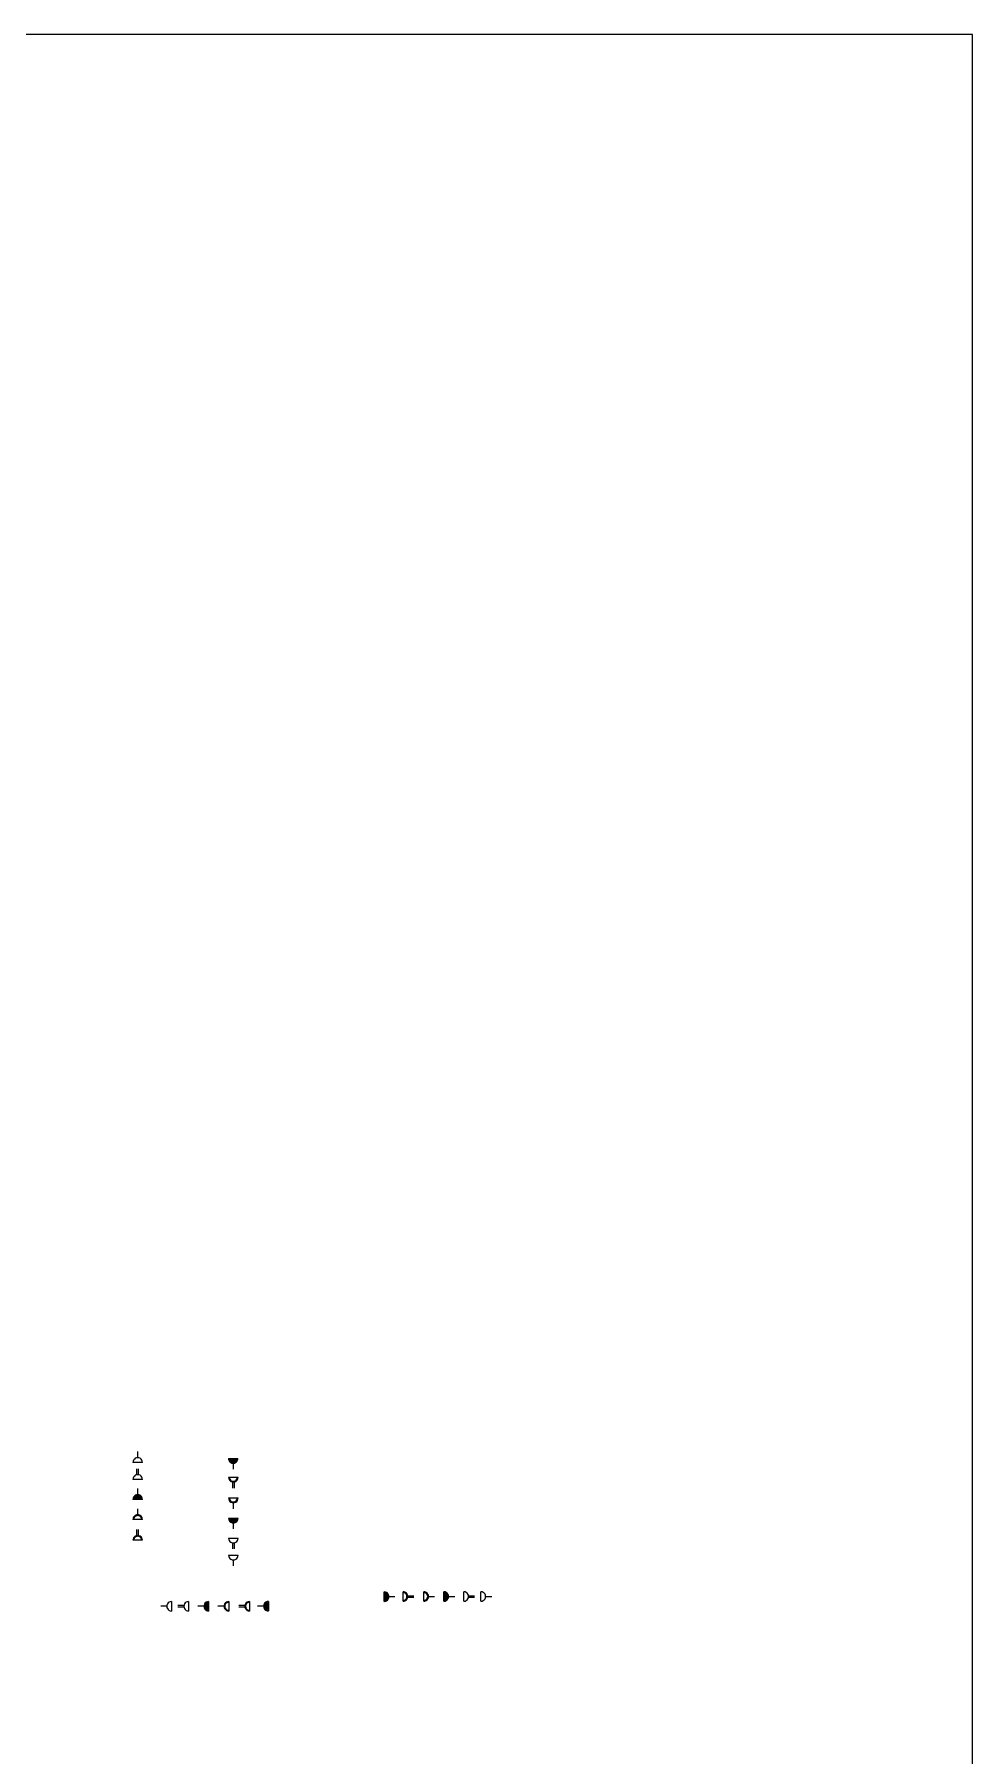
# Model space of a CAD drawing. Extents: x 0 to 130, y 0 to 88.
# Drawn here: x 101.4 to 130, y 35.2 to 87.8 of the extents above; entities that cross this region are included whole.
import ezdxf

# ---------------------------------------------------------------- set-up
doc = ezdxf.new("R2010")
doc.units = 0
doc.header["$MEASUREMENT"] = 0
for name, color, linetype in [('PIE', 1, 'CONTINUOUS'), ('sockets', 2, 'CONTINUOUS'), ('wiring design', 2, 'CONTINUOUS')]:
    doc.layers.add(name, color=color, linetype=linetype)

msp = doc.modelspace()

# ---------------------------------------------------------------- hatches: boundary and pattern name
at = {"layer": 'sockets'}
h = msp.add_hatch(color=256, dxfattribs=at)
h.set_gradient(color1=(255, 255, 0), color2=(255, 255, 71), one_color=1, tint=0.64, name='INVCYLINDER')
h.paths.add_polyline_path([(107.569, 44.311), (107.557, 44.311, -1.000242), (107.291, 44.311), (107.279, 44.311, 0.000056), (107.279, 44.311, 1.000111)])
h.paths.add_polyline_path([(107.574, 43.735), (107.55, 43.735, -1.000266), (107.308, 43.735), (107.284, 43.735, 1.000222)])
h.paths.add_polyline_path([(107.574, 43.102), (107.55, 43.102, -1.000266), (107.308, 43.102), (107.284, 43.102, 1.000222)])
h = msp.add_hatch(color=256, dxfattribs=at)
h.set_gradient(color1=(0, 255, 0), color2=(0, 219, 0), one_color=1, tint=0.43, name='INVCYLINDER')
h.paths.add_polyline_path([(107.328, 44.311, 1.000336), (107.52, 44.311)])
h = msp.add_hatch(color=256, dxfattribs=at)
h.set_gradient(color1=(0, 255, 0), color2=(46, 255, 46), one_color=1, tint=0.59, name='INVCYLINDER')
h.paths.add_polyline_path([(104.655, 43.058, 1.000222), (104.365, 43.058)])
h = msp.add_hatch(color=256, dxfattribs=at)
h.set_gradient(color1=(0, 255, 0), color2=(46, 255, 46), one_color=1, tint=0.59, name='INVCYLINDER')
h.paths.add_polyline_path([(107.284, 42.488, 1.000222), (107.574, 42.488)])
h = msp.add_hatch(color=256, dxfattribs=at)
h.set_gradient(color1=(255, 255, 0), color2=(255, 255, 71), one_color=1, tint=0.64, name='INVCYLINDER')
h.paths.add_polyline_path([(112.034, 40.233), (112.034, 40.221, -1.000242), (112.034, 39.955), (112.034, 39.943, 0.000056), (112.034, 39.943, 1.000111)])
h.paths.add_polyline_path([(112.611, 40.238), (112.611, 40.214, -1.000266), (112.611, 39.972), (112.611, 39.948, 1.000222)])
h.paths.add_polyline_path([(113.244, 40.238), (113.244, 40.214, -1.000266), (113.244, 39.972), (113.244, 39.948, 1.000222)])
h = msp.add_hatch(color=256, dxfattribs=at)
h.set_gradient(color1=(0, 255, 0), color2=(0, 219, 0), one_color=1, tint=0.43, name='INVCYLINDER')
h.paths.add_polyline_path([(112.034, 39.992, 1.000336), (112.034, 40.184)])
h = msp.add_hatch(color=256, dxfattribs=at)
h.set_gradient(color1=(0, 255, 0), color2=(46, 255, 46), one_color=1, tint=0.59, name='INVCYLINDER')
h.paths.add_polyline_path([(113.858, 39.948, 1.000222), (113.858, 40.238)])
h = msp.add_hatch(color=256, dxfattribs=at)
h.set_gradient(color1=(0, 255, 0), color2=(46, 255, 46), one_color=1, tint=0.59, name='INVCYLINDER')
h.paths.add_polyline_path([(106.676, 39.938, 1.000222), (106.676, 39.649)])
h = msp.add_hatch(color=256, dxfattribs=at)
h.set_gradient(color1=(255, 255, 0), color2=(255, 255, 71), one_color=1, tint=0.64, name='INVCYLINDER')
h.paths.add_polyline_path([(108.499, 39.653), (108.499, 39.665, -1.000242), (108.499, 39.931), (108.499, 39.943, 0.000056), (108.499, 39.943, 1.000111)])
h.paths.add_polyline_path([(107.922, 39.649), (107.922, 39.673, -1.000266), (107.922, 39.914), (107.922, 39.938, 1.000222)])
h.paths.add_polyline_path([(107.29, 39.649), (107.29, 39.673, -1.000266), (107.29, 39.914), (107.29, 39.938, 1.000222)])
h = msp.add_hatch(color=256, dxfattribs=at)
h.set_gradient(color1=(0, 255, 0), color2=(0, 219, 0), one_color=1, tint=0.43, name='INVCYLINDER')
h.paths.add_polyline_path([(108.499, 39.894, 1.000336), (108.499, 39.702)])
at = {"layer": 'wiring design'}
h = msp.add_hatch(color=2, dxfattribs=at)
h.dxf.hatch_style = 1
h.paths.add_polyline_path([(104.631, 42.444), (104.655, 42.444, 1.000222), (104.365, 42.444), (104.389, 42.444, -1.000266)])
h = msp.add_hatch(color=2, dxfattribs=at)
h.dxf.hatch_style = 1
h.paths.add_polyline_path([(104.631, 41.811), (104.655, 41.811, 1.000222), (104.365, 41.811), (104.389, 41.811, -1.000222)])

# ---------------------------------------------------------------- linework, layer by layer
at = {"layer": 'PIE', "color": 5}
for p, q in [((130, 87.811), (0, 87.811)), ((130, 0), (130, 87.811))]:
    msp.add_line(p, q, dxfattribs=at)
at = {"layer": 'sockets', "color": 3}
for p, q in [((104.655, 44.189), (104.365, 44.189)), ((104.51, 44.334), (104.51, 44.519)), ((107.279, 44.311), (107.569, 44.311)), ((107.424, 44.166), (107.424, 43.981)), ((104.655, 43.669), (104.365, 43.669)), ((104.486, 43.812), (104.486, 43.997)), ((104.534, 43.812), (104.534, 43.997)), ((107.284, 43.735), (107.574, 43.735)), ((104.51, 43.203), (104.51, 43.388)), ((107.405, 43.592), (107.405, 43.407)), ((107.453, 43.592), (107.453, 43.407)), ((104.655, 43.058), (104.365, 43.058)), ((104.51, 42.589), (104.51, 42.774)), ((107.284, 43.102), (107.574, 43.102)), ((107.429, 42.957), (107.429, 42.772)), ((104.655, 42.444), (104.365, 42.444)), ((104.486, 41.954), (104.486, 42.139)), ((104.534, 41.954), (104.534, 42.139)), ((107.284, 42.488), (107.574, 42.488)), ((107.429, 42.343), (107.429, 42.158)), ((104.655, 41.811), (104.365, 41.811)), ((107.284, 41.877), (107.574, 41.877)), ((107.405, 41.734), (107.405, 41.549)), ((107.453, 41.734), (107.453, 41.549)), ((107.284, 41.357), (107.574, 41.357)), ((107.429, 41.212), (107.429, 41.027)), ((112.034, 39.943), (112.034, 40.233)), ((112.179, 40.088), (112.364, 40.088)), ((112.611, 39.948), (112.611, 40.238)), ((112.754, 40.117), (112.939, 40.117)), ((112.754, 40.069), (112.939, 40.069)), ((113.244, 39.948), (113.244, 40.238)), ((113.389, 40.093), (113.574, 40.093)), ((113.858, 39.948), (113.858, 40.238)), ((114.002, 40.093), (114.188, 40.093)), ((114.468, 39.948), (114.468, 40.238)), ((114.611, 40.117), (114.796, 40.117)), ((114.611, 40.069), (114.796, 40.069)), ((114.989, 39.948), (114.989, 40.238)), ((115.134, 40.093), (115.319, 40.093)), ((105.399, 39.794), (105.214, 39.794)), ((105.544, 39.938), (105.544, 39.649)), ((105.922, 39.818), (105.737, 39.818)), ((105.922, 39.77), (105.737, 39.77)), ((106.065, 39.938), (106.065, 39.649)), ((106.531, 39.794), (106.346, 39.794)), ((106.676, 39.938), (106.676, 39.649)), ((107.145, 39.794), (106.96, 39.794)), ((107.29, 39.938), (107.29, 39.649)), ((107.779, 39.818), (107.594, 39.818)), ((107.779, 39.77), (107.594, 39.77)), ((107.922, 39.938), (107.922, 39.649)), ((108.354, 39.798), (108.169, 39.798)), ((108.499, 39.943), (108.499, 39.653))]:
    msp.add_line(p, q, dxfattribs=at)
for centre, radius, start, end in [((104.51, 44.189), 0.145, 359.9873, 180.0127), ((107.424, 44.311), 0.145, 179.9873, 0.0127), ((107.424, 44.311), 0.133, 179.9873, 0.0127), ((107.424, 44.311), 0.0959, 179.9873, 0.0127), ((104.51, 43.669), 0.145, 359.9873, 180.0127), ((107.429, 43.735), 0.145, 179.9873, 0.0127), ((107.429, 43.735), 0.121, 179.9873, 0.0127), ((104.51, 43.058), 0.145, 359.9873, 180.0127), ((104.51, 42.444), 0.145, 359.9873, 180.0127), ((107.429, 43.102), 0.145, 179.9873, 0.0127), ((107.429, 43.102), 0.121, 179.9873, 0.0127), ((104.51, 42.444), 0.121, 359.9873, 180.0127), ((107.429, 42.488), 0.145, 179.9873, 0.0127), ((104.51, 41.811), 0.145, 359.9873, 180.0127), ((104.51, 41.811), 0.121, 359.9873, 180.0127), ((107.429, 41.877), 0.145, 179.9873, 0.0127), ((107.429, 41.357), 0.145, 179.9873, 0.0127), ((112.034, 40.088), 0.145, 269.9873, 90.0127), ((112.034, 40.088), 0.133, 269.9873, 90.0127), ((112.034, 40.088), 0.0959, 269.9873, 90.0127), ((112.611, 40.093), 0.145, 269.9873, 90.0127), ((112.611, 40.093), 0.121, 269.9873, 90.0127), ((113.244, 40.093), 0.145, 269.9873, 90.0127), ((113.244, 40.093), 0.121, 269.9873, 90.0127), ((113.858, 40.093), 0.145, 269.9873, 90.0127), ((114.468, 40.093), 0.145, 269.9873, 90.0127), ((114.989, 40.093), 0.145, 269.9873, 90.0127), ((105.544, 39.794), 0.145, 89.9873, 270.0127), ((106.065, 39.794), 0.145, 89.9873, 270.0127), ((106.676, 39.794), 0.145, 89.9873, 270.0127), ((107.289, 39.794), 0.145, 89.9873, 270.0127), ((107.289, 39.794), 0.121, 89.9873, 270.0127), ((107.922, 39.794), 0.145, 89.9873, 270.0127), ((107.922, 39.794), 0.121, 89.9873, 270.0127), ((108.499, 39.798), 0.145, 89.9873, 270.0127), ((108.499, 39.798), 0.133, 89.9873, 270.0127), ((108.499, 39.798), 0.0959, 89.9873, 270.0127)]:
    msp.add_arc(centre, radius, start, end, dxfattribs=at)

doc.saveas('drawing.dxf')
